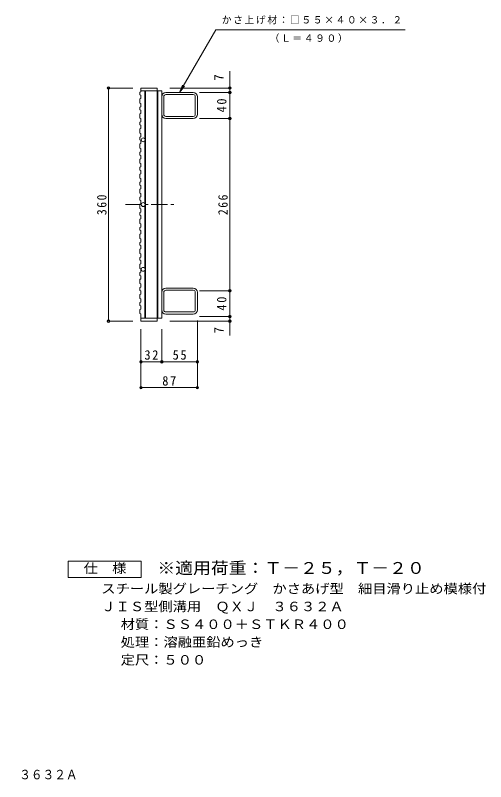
# Model space of a CAD drawing. Units: millimetres, scale not verified. Extents: x -622 to 829, y -688 to 560.
# Drawn here: x 103 to 829, y -688 to 495 of the extents above; entities that cross this region are included whole.
import ezdxf
from ezdxf.enums import TextEntityAlignment as Align

# ---------------------------------------------------------------- set-up
doc = ezdxf.new("R2010")
doc.units = ezdxf.units.MM
doc.header["$LTSCALE"] = 5
doc.header["$PDMODE"] = 32
doc.header["$PDSIZE"] = 4
doc.linetypes.add('CHAIN1', pattern=[8, 5, -1, 1, -1])
for name, color, linetype, lineweight in [('A-1_ピット', 2, 'Continuous', 9), ('A-2_蓋', 3, 'Continuous', 9), ('A-4_寸法', 7, 'Continuous', 9), ('A-5_仕様文', 7, 'Continuous', 9), ('F-4_F-4ﾚｲﾔ', 2, 'Continuous', 9)]:
    doc.layers.add(name, color=color, linetype=linetype, lineweight=lineweight)
doc.layers.add('F-5_F-5ﾚｲﾔ', color=2, linetype='Continuous')
doc.styles.add('ＭＳ ゴシック', font='')
doc.styles.get('ＭＳ ゴシック').set_extended_font_data('MS Gothic')

msp = doc.modelspace()

# ---------------------------------------------------------------- linework, layer by layer
at = {"layer": 'A-1_ピット'}
for p, q in [((332.497, 342.036), (332.497, 369.236)), ((377.897, 375.636), (335.697, 375.636)), ((377.897, 372.436), (335.697, 372.436)), ((381.097, 342.036), (381.097, 369.236)), ((384.297, 342.036), (384.297, 369.236)), ((335.697, 338.836), (377.897, 338.836)), ((377.897, 335.636), (335.697, 335.636)), ((377.897, 73.589), (335.697, 73.589)), ((332.497, 67.189), (332.497, 39.989)), ((335.697, 70.389), (377.897, 70.389)), ((381.097, 67.189), (381.097, 39.989)), ((384.297, 67.189), (384.297, 39.989)), ((377.897, 36.789), (335.697, 36.789)), ((377.897, 33.589), (335.697, 33.589))]:
    msp.add_line(p, q, dxfattribs=at)
for centre, radius, start, end in [((335.697, 369.236), 6.4, 90, 180), ((335.697, 369.236), 3.2, 90, 180), ((377.897, 369.236), 6.4, 0, 90), ((377.897, 369.236), 3.2, 0, 90), ((335.697, 342.036), 6.4, 180, 270), ((335.697, 342.036), 3.2, 180, 270), ((377.897, 342.036), 6.4, 270, 0), ((377.897, 342.036), 3.2, 270, 0), ((335.697, 67.189), 6.4, 90, 180), ((377.897, 67.189), 6.4, 0, 90), ((335.697, 67.189), 3.2, 90, 180), ((377.897, 67.189), 3.2, 0, 90), ((335.697, 39.989), 6.4, 180, 270), ((335.697, 39.989), 3.2, 180, 270), ((377.897, 39.989), 3.2, 270, 0), ((377.897, 39.989), 6.4, 270, 0)]:
    msp.add_arc(centre, radius, start, end, dxfattribs=at)
at = {"layer": 'A-2_蓋'}
for p, q in [((297.297, 382.636), (297.297, 376.992)), ((297.297, 382.636), (322.297, 382.636)), ((322.297, 382.636), (322.297, 22.636)), ((295.797, 376.481), (297.297, 376.992)), ((297.297, 378.136), (329.297, 378.136)), ((303.297, 378.136), (303.297, 304.294)), ((304.297, 378.136), (304.297, 27.136)), ((323.297, 378.136), (323.297, 27.136)), ((329.297, 378.136), (329.297, 27.136)), ((295.797, 365.938), (297.297, 366.449)), ((297.297, 358.879), (297.297, 353.766)), ((295.797, 353.255), (297.297, 353.766)), ((295.797, 342.712), (297.297, 343.223)), ((297.297, 335.653), (297.297, 330.54)), ((295.797, 330.028), (297.297, 330.54)), ((295.797, 319.485), (297.297, 319.996)), ((297.297, 312.427), (297.297, 307.313)), ((295.797, 306.802), (297.297, 307.313)), ((295.797, 296.259), (297.297, 296.77)), ((297.297, 301.883), (297.297, 296.77)), ((303.297, 300.977), (303.297, 204.294)), ((295.797, 283.576), (297.297, 284.087)), ((297.297, 289.2), (297.297, 284.087)), ((295.797, 273.032), (297.297, 273.544)), ((297.297, 278.657), (297.297, 273.544)), ((295.797, 260.349), (297.297, 260.86)), ((297.297, 265.974), (297.297, 260.86)), ((295.797, 249.806), (297.297, 250.317)), ((297.297, 255.43), (297.297, 250.317)), ((295.797, 237.123), (297.297, 237.634)), ((297.297, 242.747), (297.297, 237.634)), ((295.797, 226.58), (297.297, 227.091)), ((297.297, 232.204), (297.297, 227.091)), ((295.797, 213.896), (297.297, 214.408)), ((297.297, 219.521), (297.297, 214.408)), ((295.797, 203.353), (297.297, 203.864)), ((297.297, 208.978), (297.297, 203.864)), ((295.797, 190.67), (297.297, 191.181)), ((297.297, 196.294), (297.297, 191.181)), ((303.297, 200.977), (303.297, 104.294)), ((295.797, 180.127), (297.297, 180.638)), ((297.297, 185.751), (297.297, 180.638)), ((295.797, 167.443), (297.297, 167.955)), ((297.297, 173.068), (297.297, 167.955)), ((295.797, 156.9), (297.297, 157.412)), ((297.297, 162.525), (297.297, 157.412)), ((295.797, 144.217), (297.297, 144.728)), ((297.297, 149.841), (297.297, 144.728)), ((295.797, 133.674), (297.297, 134.185)), ((297.297, 139.298), (297.297, 134.185)), ((295.797, 120.991), (297.297, 121.502)), ((297.297, 126.615), (297.297, 121.502)), ((295.797, 110.447), (297.297, 110.959)), ((297.297, 116.072), (297.297, 110.959)), ((295.797, 97.764), (297.297, 98.275)), ((297.297, 103.389), (297.297, 98.275)), ((303.297, 100.977), (303.297, 27.136)), ((295.797, 87.221), (297.297, 87.732)), ((297.297, 92.845), (297.297, 87.732)), ((295.797, 74.538), (297.297, 75.049)), ((297.297, 80.162), (297.297, 75.049)), ((295.797, 63.994), (297.297, 64.506)), ((297.297, 69.619), (297.297, 64.506)), ((295.797, 51.311), (297.297, 51.823)), ((297.297, 56.936), (297.297, 51.823)), ((295.797, 40.768), (297.297, 41.279)), ((297.297, 46.393), (297.297, 41.279)), ((297.297, 27.136), (329.297, 27.136)), ((297.297, 27.136), (297.297, 22.636)), ((297.297, 22.636), (322.297, 22.636))]:
    msp.add_line(p, q, dxfattribs=at)
at = {"layer": 'A-2_蓋', "linetype": 'CHAIN1'}
msp.add_line((273.194, 202.636), (349.125, 202.636), dxfattribs=at)
at = {"layer": 'A-2_蓋'}
for points in [[(295.797, 376.481), (295.797, 372.074), (297.297, 371.562), (297.297, 366.449)], [(295.797, 365.938), (295.797, 359.391), (297.297, 358.879)], [(295.797, 353.255), (295.797, 348.847), (297.297, 348.336), (297.297, 343.223)], [(295.797, 342.712), (295.797, 336.164), (297.297, 335.653)], [(295.797, 330.028), (295.797, 325.621), (297.297, 325.11), (297.297, 319.996)], [(295.797, 319.485), (295.797, 312.938), (297.297, 312.427)], [(295.797, 306.802), (295.797, 302.395), (297.297, 301.883)], [(295.797, 296.259), (295.797, 289.711), (297.297, 289.2)], [(295.797, 283.576), (295.797, 279.168), (297.297, 278.657)], [(295.797, 273.032), (295.797, 266.485), (297.297, 265.974)], [(295.797, 260.349), (295.797, 255.942), (297.297, 255.43)], [(295.797, 249.806), (295.797, 243.259), (297.297, 242.747)], [(295.797, 237.123), (295.797, 232.715), (297.297, 232.204)], [(295.797, 226.58), (295.797, 220.032), (297.297, 219.521)], [(295.797, 213.896), (295.797, 209.489), (297.297, 208.978)], [(295.797, 203.353), (295.797, 196.806), (297.297, 196.294)], [(295.797, 190.67), (295.797, 186.262), (297.297, 185.751)], [(295.797, 180.127), (295.797, 173.579), (297.297, 173.068)], [(295.797, 167.443), (295.797, 163.036), (297.297, 162.525)], [(295.797, 156.9), (295.797, 150.353), (297.297, 149.841)], [(295.797, 144.217), (295.797, 139.81), (297.297, 139.298)], [(295.797, 133.674), (295.797, 127.126), (297.297, 126.615)], [(295.797, 120.991), (295.797, 116.583), (297.297, 116.072)], [(295.797, 110.447), (295.797, 103.9), (297.297, 103.389)], [(295.797, 97.764), (295.797, 93.357), (297.297, 92.845)], [(295.797, 87.221), (295.797, 80.674), (297.297, 80.162)], [(295.797, 74.538), (295.797, 70.13), (297.297, 69.619)], [(295.797, 63.994), (295.797, 57.447), (297.297, 56.936)], [(295.797, 51.311), (295.797, 46.904), (297.297, 46.393)], [(295.797, 40.768), (295.797, 34.221), (297.297, 33.709), (297.297, 27.136)]]:
    msp.add_lwpolyline(points, dxfattribs=at)
for centre in [(300.797, 302.636), (300.797, 202.636), (300.797, 102.636)]:
    msp.add_circle(centre, 3, dxfattribs=at)
at = {"layer": 'A-4_寸法'}
for p, q in [((434.297, 0.464), (434.297, 408.761)), ((284.797, 382.636), (245.797, 382.636)), ((247.297, 22.636), (247.297, 382.636)), ((341.797, 382.636), (435.797, 382.636)), ((387.397, 375.636), (435.797, 375.636)), ((387.397, 335.636), (435.797, 335.636)), ((387.397, 69.636), (435.797, 69.636)), ((387.397, 29.636), (435.797, 29.636)), ((284.797, 22.636), (245.797, 22.636)), ((341.797, 22.636), (435.797, 22.636)), ((384.297, 23.536), (384.297, -81.567)), ((297.297, 10.136), (297.297, -81.567)), ((329.297, 10.136), (329.297, -41.567)), ((297.297, -40.067), (384.297, -40.067)), ((297.297, -80.067), (384.297, -80.067))]:
    msp.add_line(p, q, dxfattribs=at)
for p in [(247.297, 382.636), (434.297, 382.636), (434.297, 375.636), (434.297, 335.636), (434.297, 69.636), (247.297, 22.636), (434.297, 29.636), (434.297, 22.636), (297.297, -40.067), (329.297, -40.067), (384.297, -40.067), (297.297, -80.067), (384.297, -80.067)]:
    msp.add_point(p, dxfattribs=at)
at = {"layer": 'A-5_仕様文'}
for q in [(361.581, 387.184), (364.407, 385.553)]:
    msp.add_line((356.797, 375.636), q, dxfattribs=at)
msp.add_lwpolyline([(356.797, 375.636), (412.8, 472.636), (704.674, 472.636)], dxfattribs=at)
at = {"layer": 'F-4_F-4ﾚｲﾔ'}
msp.add_lwpolyline([(185.118, -373.173), (185.118, -348.173), (297.618, -348.173), (297.618, -373.173)], close=True, dxfattribs=at)

# ---------------------------------------------------------------- texts
at = {"layer": 'A-4_寸法', "color": 2, "style": 'ＭＳ ゴシック'}
for p in [(429.297, 393.889), (429.297, 3.639)]:
    msp.add_text('7', height=14.66, rotation=90, dxfattribs=at).set_placement(p, align=Align.BOTTOM_LEFT)
at = {"layer": 'A-4_寸法', "color": 2, "char_height": 14.66, "attachment_point": 7, "rotation": 90, "style": 'ＭＳ ゴシック'}
for s, insert in [('\\T1.27;\\W0.95;40', (429.297, 345.011)), ('\\T1.27;\\W0.9;360', (244.297, 186.386)), ('\\T1.27;\\W0.9;266', (431.297, 186.386)), ('\\T1.27;\\W0.95;40', (429.297, 39.011))]:
    msp.add_mtext(s, dxfattribs=dict(at, insert=insert))
at = {"layer": 'A-4_寸法', "color": 2, "char_height": 14.66, "attachment_point": 7, "style": 'ＭＳ ゴシック'}
for s, insert in [('\\T1.27;\\W0.95;32', (302.672, -37.067)), ('\\T1.27;\\W0.95;55', (346.172, -37.067)), ('\\T1.27;\\W0.95;87', (330.172, -77.067))]:
    msp.add_mtext(s, dxfattribs=dict(at, insert=insert))
at = {"layer": 'A-5_仕様文', "char_height": 11, "attachment_point": 7, "style": 'ＭＳ ゴシック'}
for s, insert in [('\\T1.17;かさ上げ材：□５５×４０×３．２', (421.986, 481.11)), ('\\T1.17;（Ｌ＝４９０）', (495.804, 452.563))]:
    msp.add_mtext(s, dxfattribs=dict(at, insert=insert))
at = {"layer": 'F-4_F-4ﾚｲﾔ', "style": 'ＭＳ ゴシック', "width": 1.1}
for s, p in [('仕\u3000様', (208.868, -370.673)), ('スチール製グレーチング\u3000かさあげ型\u3000細目滑り止め模様付', (236.162, -402.133)), ('ＪＩＳ型側溝用\u3000ＱＸＪ\u3000３６３２Ａ', (236.162, -429.634)), ('材質：ＳＳ４００＋ＳＴＫＲ４００', (266.019, -457.132)), ('処理：溶融亜鉛めっき', (266.019, -484.633)), ('定尺：５００', (266.019, -512.134))]:
    msp.add_text(s, height=14.66, dxfattribs=at).set_placement(p, align=Align.BOTTOM_LEFT)
at = {"layer": 'F-5_F-5ﾚｲﾔ', "color": 3, "style": 'ＭＳ ゴシック', "width": 1.1}
msp.add_text('※適用荷重：Ｔ－２５，Ｔ－２０', height=18.33, dxfattribs=at).set_placement((322.618, -373.173), align=Align.BOTTOM_LEFT)
at = {"layer": 'F-5_F-5ﾚｲﾔ', "style": 'ＭＳ ゴシック', "width": 0.9}
msp.add_text('ＪＩＳ型側溝用\u3000\u3000ＱＸＪ\u3000３６３２Ａ', height=14.66, dxfattribs=at).set_placement((-124.451, -689.209), align=Align.BOTTOM_LEFT)

doc.saveas('drawing.dxf')
